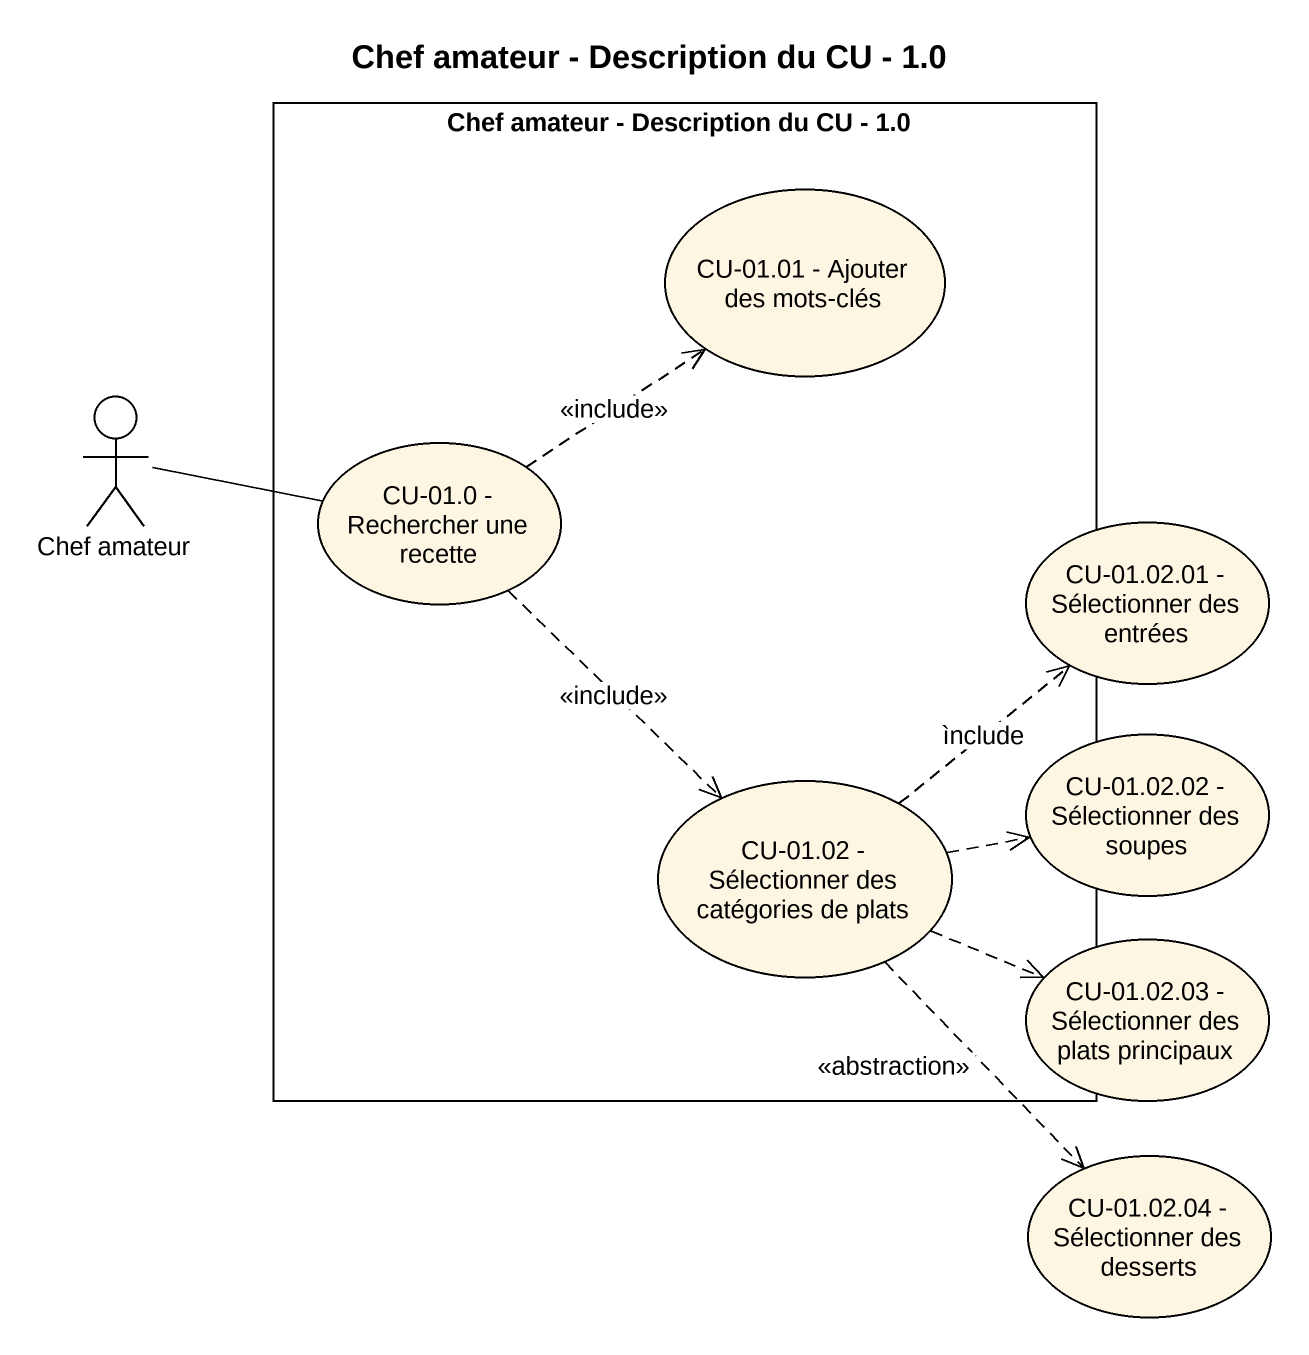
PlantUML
@startuml
title Chef amateur - Description du CU - 1.0
rectangle "Chef amateur - Description du CU - 1.0" as Chef_amateur_Description_du {
  usecase "CU-01.01 - Ajouter des mots-clés" as CU_01_01_Ajouter_des_mots
  usecase "CU-01.0 - Rechercher une recette" as CU_01_0_Rechercher_une
  usecase "CU-01.02 - Sélectionner des catégories de plats" as CU_01_02_Sélectionner_des
}
actor "Chef amateur" as Chef_amateur
usecase "CU-01.02.01 - Sélectionner des entrées" as CU_01_02_01_Sélectionner
usecase "CU-01.02.02 - Sélectionner des soupes" as CU_01_02_02_Sélectionner
usecase "CU-01.02.03 - Sélectionner des plats principaux" as CU_01_02_03_Sélectionner
usecase "CU-01.02.04 - Sélectionner des desserts" as CU_01_02_04_Sélectionner
Chef_amateur -right- CU_01_0_Rechercher_une
CU_01_0_Rechercher_une .up.> CU_01_01_Ajouter_des_mots : <<include>>
CU_01_0_Rechercher_une ..> CU_01_02_Sélectionner_des : <<include>>
CU_01_02_Sélectionner_des .up.> CU_01_02_01_Sélectionner : ìnclude
CU_01_02_Sélectionner_des .right.> CU_01_02_02_Sélectionner
CU_01_02_Sélectionner_des .right.> CU_01_02_03_Sélectionner
CU_01_02_Sélectionner_des ..> CU_01_02_04_Sélectionner : <<abstraction>>
@enduml
